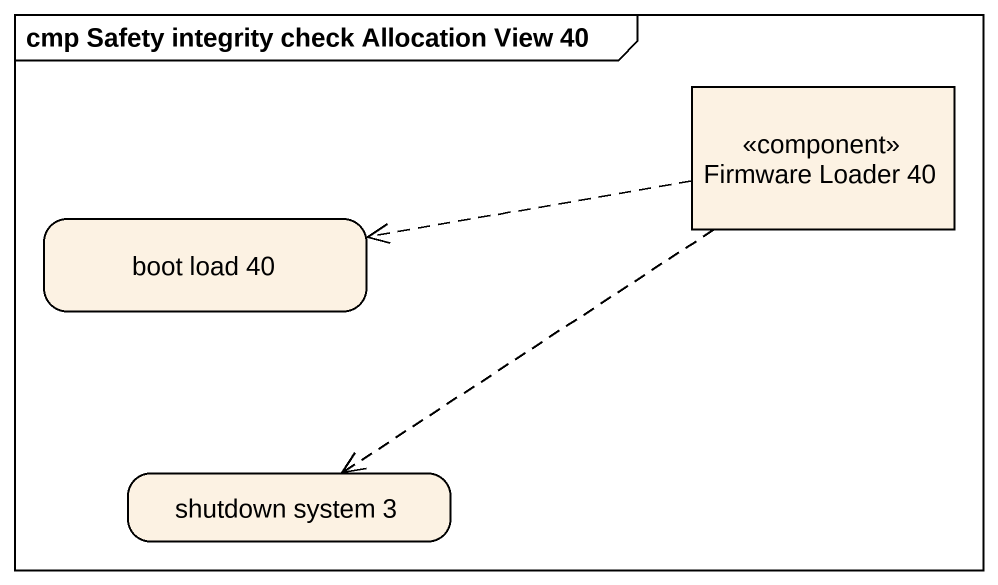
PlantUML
@startuml
mainframe cmp Safety integrity check Allocation View 40
hide empty description
state "Firmware Loader 40" as Firmware_Loader_40 <<component>>
state "boot load 40" as boot_load_40
state "shutdown system 3" as shutdown_system_3
Firmware_Loader_40 -left[dashed]-> boot_load_40
Firmware_Loader_40 -[dashed]-> shutdown_system_3
@enduml
